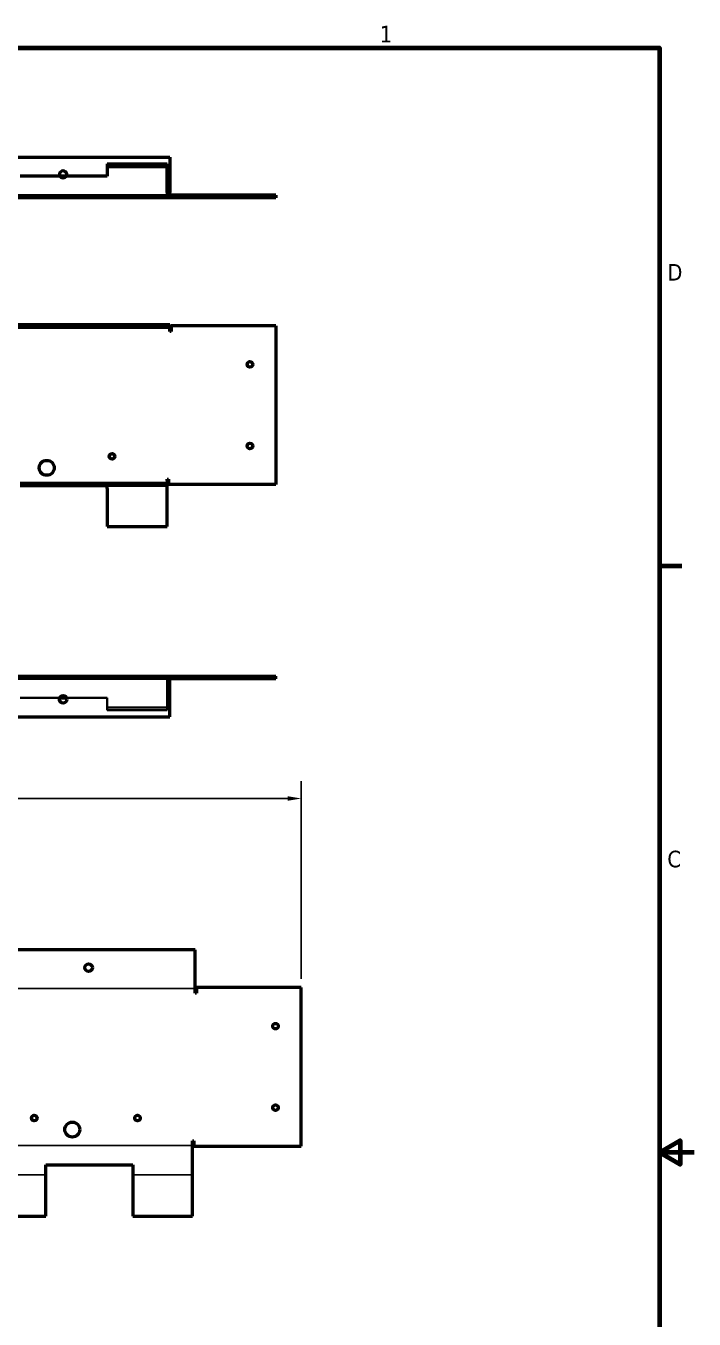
# Model space of a CAD drawing. Header units: millimetres. Extents: x 51 to 2184, y 25 to 1702.
# Drawn here: x 1693 to 2184, y 741 to 1693 of the extents above; entities that cross this region are included whole.
import ezdxf

# ---------------------------------------------------------------- set-up
doc = ezdxf.new("R2010")
doc.units = ezdxf.units.MM
doc.header["$LTSCALE"] = 4
for name, color, linetype, lineweight in [('Linia środkowa zgięcia (ANSI)', 7, 'Continuous', 25), ('Obramowanie (ANSI)', 7, 'Continuous', 70), ('Ukryty (ANSI)', 7, 'Continuous', 35), ('Widoczne (ANSI)', 7, 'Continuous', 50), ('Wymiar (ANSI)', 7, 'Continuous', 25)]:
    doc.layers.add(name, color=color, linetype=linetype, lineweight=lineweight)
doc.styles.add('Tekst notatki (ANSI)', font='tahoma.ttf')
doc.dimstyles.new('Domyślne - mm (ANSI)', dxfattribs={"dimscale": 4, "dimtxt": 3.048, "dimasz": 2.5, "dimexe": 3.175, "dimexo": 1.6002, "dimgap": 0.8, "dimtad": 0, "dimtoh": 1, "dimrnd": 1e-08, "dimzin": 4, "dimdsep": 46, "dimtxsty": 'Tekst notatki (ANSI)', "dimcen": 0.09, "dimdle": 10, "dimclrd": 256, "dimclre": 256, "dimclrt": 256, "dimadec": 1, "dimazin": 1, "dimtfac": 1, "dimtofl": 0, "dimtmove": 0, "dimatfit": 3, "dimfxl": 1, "dimtolj": 1, "dimtzin": 4, "dimlwd": -1, "dimlwe": -1, "dimarcsym": 0})

# ---------------------------------------------------------------- blocks, each defined once
blk = doc.blocks.new('Ramki Default Border')
at = {"layer": 'Obramowanie (ANSI)'}
blk.add_line((539.75, 323.85), (543.81, 323.85), dxfattribs=at)
at = {"layer": 'Obramowanie (ANSI)', "flags": 128}
for points in [[(19.05, 12.7), (19.05, 419.1), (539.75, 419.1), (539.75, 12.7), (19.05, 12.7)], [(546.1, 215.9), (539.75, 215.9), (543.56, 218.1), (543.56, 213.7), (539.75, 215.9)]]:
    blk.add_lwpolyline(points, dxfattribs=at)
at = {"layer": 'Obramowanie (ANSI)', "char_height": 3.05, "attachment_point": 7, "style": 'Tekst notatki (ANSI)'}
for s, insert in [('1', (488.26, 420.12)), ('D', (541.17, 376.3)), ('C', (541.17, 268.3))]:
    blk.add_mtext(s, dxfattribs=dict(at, insert=insert))
blk = doc.blocks.new('*D10')
at = {"layer": 'Defpoints', "color": 0, "transparency": 16777216}
for p in [(1895.37, 1124.05), (740.37, 984.88), (1895.37, 984.88)]:
    blk.add_point(p, dxfattribs=at)
at = {"layer": 'Wymiar (ANSI)', "transparency": 16777216}
for p, q in [((740.37, 991.28), (740.37, 1136.75)), ((1895.37, 991.28), (1895.37, 1136.75)), ((750.37, 1124.05), (1285.94, 1124.05)), ((1885.37, 1124.05), (1349.81, 1124.05))]:
    blk.add_line(p, q, dxfattribs=at)
for points in [[(750.37, 1125.72), (750.37, 1122.38), (740.37, 1124.05)], [(1885.37, 1125.72), (1885.37, 1122.38), (1895.37, 1124.05)]]:
    blk.add_solid(points, dxfattribs=at)
at = {"layer": 'Wymiar (ANSI)', "transparency": 16777216, "insert": (1289.14, 1130.4), "char_height": 12.192, "attachment_point": 1, "style": 'Tekst notatki (ANSI)'}
blk.add_mtext('\\A1;1155.00', dxfattribs=at)

msp = doc.modelspace()

# ---------------------------------------------------------------- linework, layer by layer
at = {"layer": 'Linia środkowa zgięcia (ANSI)'}
for p, q in [((820.372, 984.235), (1817.372, 984.235)), ((1815.372, 868.822), (820.372, 868.822)), ((931.372, 847.11), (1707.372, 847.11)), ((1771.372, 847.11), (1815.372, 847.11))]:
    msp.add_line(p, q, dxfattribs=at)
at = {"layer": 'Ukryty (ANSI)'}
for p, q in [((801.585, 1568.139), (1796.585, 1568.139)), ((1702.585, 1568.139), (1702.585, 1566.139)), ((1713.585, 1568.139), (1713.585, 1566.139)), ((1754.035, 1566.139), (1754.035, 1568.139)), ((1758.135, 1566.139), (1758.135, 1568.139)), ((1798.585, 1568.139), (1798.585, 1566.139)), ((1799.585, 1568.139), (1799.585, 1566.139)), ((1855.535, 1566.139), (1855.535, 1568.139)), ((1859.635, 1566.139), (1859.635, 1568.139)), ((1717.335, 1470.853), (1717.335, 1472.853)), ((1722.835, 1470.853), (1722.835, 1472.853)), ((1796.585, 1354.153), (1752.585, 1354.153)), ((1798.585, 1212.065), (801.585, 1212.065)), ((1702.585, 1212.065), (1702.585, 1214.065)), ((1713.585, 1212.065), (1713.585, 1214.065)), ((1754.035, 1214.065), (1754.035, 1212.065)), ((1758.135, 1214.065), (1758.135, 1212.065)), ((1796.585, 1212.065), (1796.585, 1214.065)), ((1796.585, 1212.065), (1796.585, 1210.065)), ((1796.585, 1210.065), (1796.585, 1193.065)), ((1797.585, 1212.065), (1797.585, 1214.065)), ((1855.535, 1214.065), (1855.535, 1212.065)), ((1859.635, 1214.065), (1859.635, 1212.065)), ((1688.585, 1198.065), (1717.523, 1198.065)), ((1722.647, 1198.065), (1752.585, 1198.065)), ((1752.585, 1198.065), (1752.585, 1193.065)), ((1752.585, 1189.065), (1752.585, 1193.065)), ((1752.585, 1191.065), (1796.585, 1191.065)), ((1796.585, 1189.065), (1796.585, 1193.065)), ((1796.585, 1189.065), (1752.585, 1189.065))]:
    msp.add_line(p, q, dxfattribs=at)
msp.add_arc((1720.085, 1583.139), 2.75, 201.323686, 338.676314, dxfattribs=at)
at = {"layer": 'Widoczne (ANSI)'}
for p, q in [((801.585, 1596.139), (1798.585, 1596.139)), ((1752.585, 1591.139), (1796.585, 1591.139)), ((1752.585, 1591.139), (1752.585, 1589.139)), ((1796.585, 1591.139), (1796.585, 1589.139)), ((1798.585, 1596.139), (1798.585, 1570.139)), ((1752.585, 1582.139), (1688.585, 1582.139)), ((1752.585, 1589.139), (1796.585, 1589.139)), ((1752.585, 1589.139), (1752.585, 1587.139)), ((1752.585, 1587.139), (1752.585, 1582.139)), ((1796.585, 1587.139), (1796.585, 1589.139)), ((1796.585, 1570.139), (1796.585, 1587.139)), ((1796.585, 1566.139), (801.585, 1566.139)), ((1796.585, 1570.139), (1796.585, 1566.139)), ((1796.585, 1568.139), (1797.585, 1568.139)), ((1797.585, 1566.139), (1796.585, 1566.139)), ((1876.585, 1568.139), (1797.585, 1568.139)), ((1797.585, 1566.139), (1797.585, 1568.139)), ((1876.585, 1566.139), (1797.585, 1566.139)), ((1798.585, 1568.139), (1798.585, 1570.139)), ((1876.585, 1568.139), (1876.585, 1566.139)), ((801.585, 1472.853), (1798.585, 1472.853)), ((801.585, 1470.853), (1798.585, 1470.853)), ((1798.585, 1472.853), (1798.585, 1470.853)), ((1798.585, 1468.853), (1798.585, 1470.853)), ((1798.585, 1467.853), (1798.585, 1468.853)), ((1799.585, 1467.853), (1798.585, 1467.853)), ((1876.585, 1471.853), (1799.585, 1471.853)), ((1799.585, 1471.853), (1799.585, 1467.853)), ((1876.585, 1471.853), (1876.585, 1355.153)), ((1688.585, 1356.153), (1752.585, 1356.153)), ((1752.585, 1354.153), (1688.585, 1354.153)), ((1752.585, 1352.153), (1752.585, 1356.153)), ((1752.585, 1356.153), (1796.585, 1356.153)), ((1752.585, 1352.153), (1752.585, 1324.153)), ((1796.585, 1359.153), (1797.585, 1359.153)), ((1796.585, 1358.153), (1796.585, 1359.153)), ((1796.585, 1358.153), (1796.585, 1356.153)), ((1796.585, 1352.153), (1796.585, 1356.153)), ((1796.585, 1324.153), (1796.585, 1352.153)), ((1797.585, 1359.153), (1797.585, 1355.153)), ((1876.585, 1355.153), (1797.585, 1355.153)), ((1752.585, 1324.153), (1796.585, 1324.153)), ((801.585, 1214.065), (1798.585, 1214.065)), ((1798.585, 1214.065), (1799.585, 1214.065)), ((1798.585, 1210.065), (1798.585, 1214.065)), ((1799.585, 1212.065), (1798.585, 1212.065)), ((1798.585, 1184.065), (1798.585, 1210.065)), ((1799.585, 1214.065), (1876.585, 1214.065)), ((1799.585, 1212.065), (1799.585, 1214.065)), ((1876.585, 1212.065), (1799.585, 1212.065)), ((1876.585, 1212.065), (1876.585, 1214.065)), ((1717.523, 1198.065), (1722.647, 1198.065)), ((801.585, 1184.065), (1798.585, 1184.065)), ((1817.372, 1012.591), (820.372, 1012.591)), ((1817.372, 980.879), (1817.372, 1012.591)), ((1818.372, 980.879), (1817.372, 980.879)), ((1895.372, 984.879), (1818.372, 984.879)), ((1818.372, 984.879), (1818.372, 980.879)), ((1895.372, 868.179), (1895.372, 984.879)), ((1815.372, 816.754), (1815.372, 872.179)), ((1815.372, 872.179), (1816.372, 872.179)), ((1816.372, 872.179), (1816.372, 868.179)), ((1816.372, 868.179), (1895.372, 868.179)), ((1707.372, 816.754), (1707.372, 854.466)), ((1707.372, 854.466), (1771.372, 854.466)), ((1771.372, 854.466), (1771.372, 816.754)), ((1344.372, 816.754), (1707.372, 816.754)), ((1771.372, 816.754), (1815.372, 816.754))]:
    msp.add_line(p, q, dxfattribs=at)
for centre, radius in [((1857.585, 1443.503), 2.05), ((1857.585, 1383.503), 2.05), ((1708.085, 1367.403), 5.5), ((1756.085, 1375.853), 2.05), ((1720.085, 1197.065), 2.75), ((1738.872, 999.591), 2.75), ((1876.372, 956.529), 2.05), ((1876.372, 896.529), 2.05), ((1698.872, 888.879), 2.05), ((1726.872, 880.429), 5.5), ((1774.872, 888.879), 2.05)]:
    msp.add_circle(centre, radius, dxfattribs=at)
msp.add_arc((1720.085, 1583.139), 2.75, 338.676314, 201.323686, dxfattribs=at)

# ---------------------------------------------------------------- block references
at = {"xscale": 4, "yscale": 4, "zscale": 4}
msp.add_blockref('Ramki Default Border', (0, 0), dxfattribs=at)

# ---------------------------------------------------------------- dimensions: what is measured, and where the dimension line sits
at = {"layer": 'Wymiar (ANSI)'}
dim = msp.add_linear_dim(base=(1895.372, 1124.051), p1=(740.372, 984.879), p2=(1895.372, 984.879), angle=180, dimstyle='Domyślne - mm (ANSI)', override={"dimgap": 0.8, "dimtoh": 0, "dimdec": 2, "dimtol": 0, "dimlim": 0, "dimtp": 0, "dimtm": 0, "dimtdec": 2, "dimatfit": 1}, dxfattribs=at)
dim.commit()
dim.dimension.update_dxf_attribs({"geometry": '*D10', "text_midpoint": (1317.872, 1124.051), "dimtype": 160})

doc.saveas('drawing.dxf')
